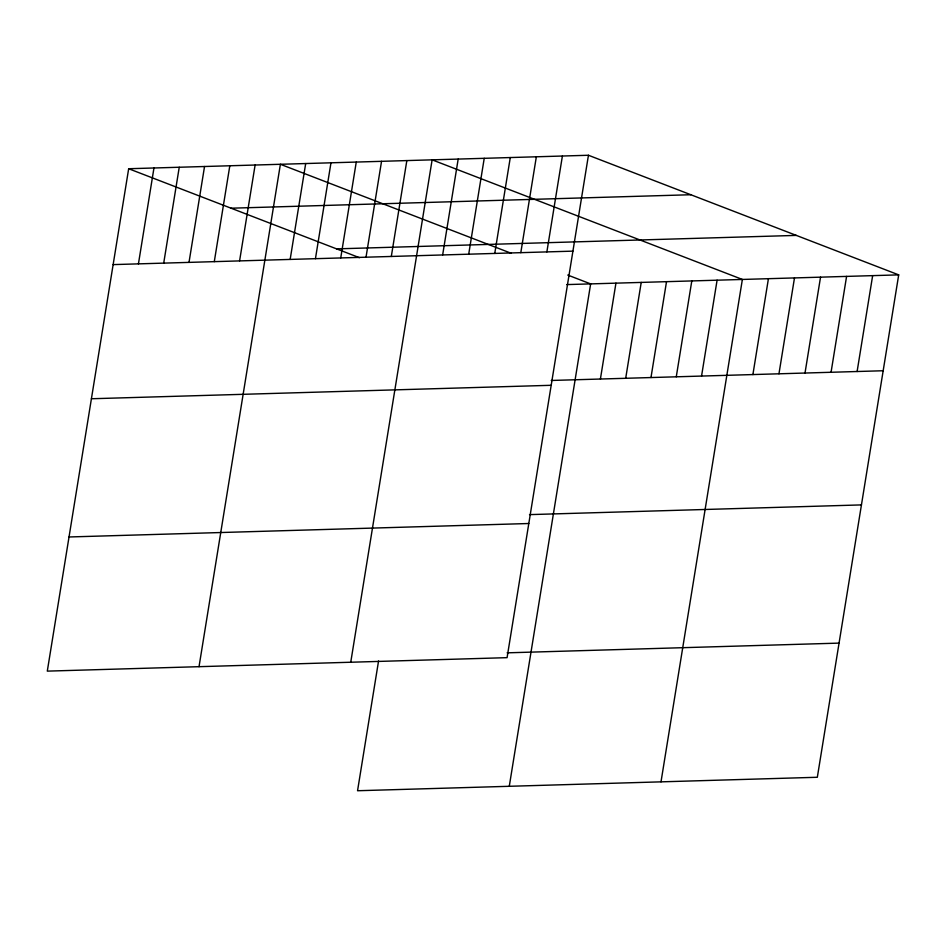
<?xml version="1.0" encoding="UTF-8"?>
<svg xmlns="http://www.w3.org/2000/svg" width="946" height="946" viewBox="0 0 946 946"><rect width="100%" height="100%" fill="white"/><g stroke="black" fill="none" stroke-linecap="round" stroke-linejoin="round"><path stroke-width="1.42" d="M128.668 168.731L47.3 671.128L507.08 657.659L588.447 155.262L128.668 168.731L359.445 257.69M138.435 263.863L153.962 167.986M163.717 263.118L179.243 167.253M189.011 262.385L204.537 166.508M214.293 261.64L229.819 165.763M239.586 260.907L255.113 165.03M199.027 666.682L280.394 164.285L511.171 253.256M290.162 259.417L305.688 163.552M315.444 258.684L330.97 162.807M340.737 257.939L356.264 162.062M366.019 257.206L381.545 161.328M391.313 256.461L406.839 160.584M350.753 662.235L432.121 159.839L742.374 279.448L661.006 781.845M442.645 254.959L458.183 159.082M378.566 660.958L357.553 790.738L817.332 777.269L898.7 274.872L588.447 155.262M468.708 254.19L484.234 158.313M494.758 253.433L510.284 157.556M520.808 252.665L536.347 156.788M546.871 251.908L562.397 156.031M509.279 786.292L590.647 283.895L567.742 275.061M600.403 379.027L615.941 283.15M625.696 378.294L641.222 282.416M650.978 377.549L666.516 281.672M676.272 376.804L691.798 280.927M701.554 376.07L717.092 280.193M752.898 374.569L768.424 278.692M778.96 373.8L794.486 277.923M805.011 373.043L820.537 277.166M831.061 372.275L846.587 276.398M857.111 371.518L872.65 275.641M231.049 208.203L690.828 194.734M336.54 248.869L796.319 235.4M113.142 264.608L572.921 251.139M566.76 284.592L898.7 274.872M551.234 380.469L883.174 370.749M91.419 398.751L551.199 385.294M529.512 514.624L861.439 504.904M69.023 536.973L528.802 523.516M507.127 652.835L839.055 643.114"/></g></svg>
